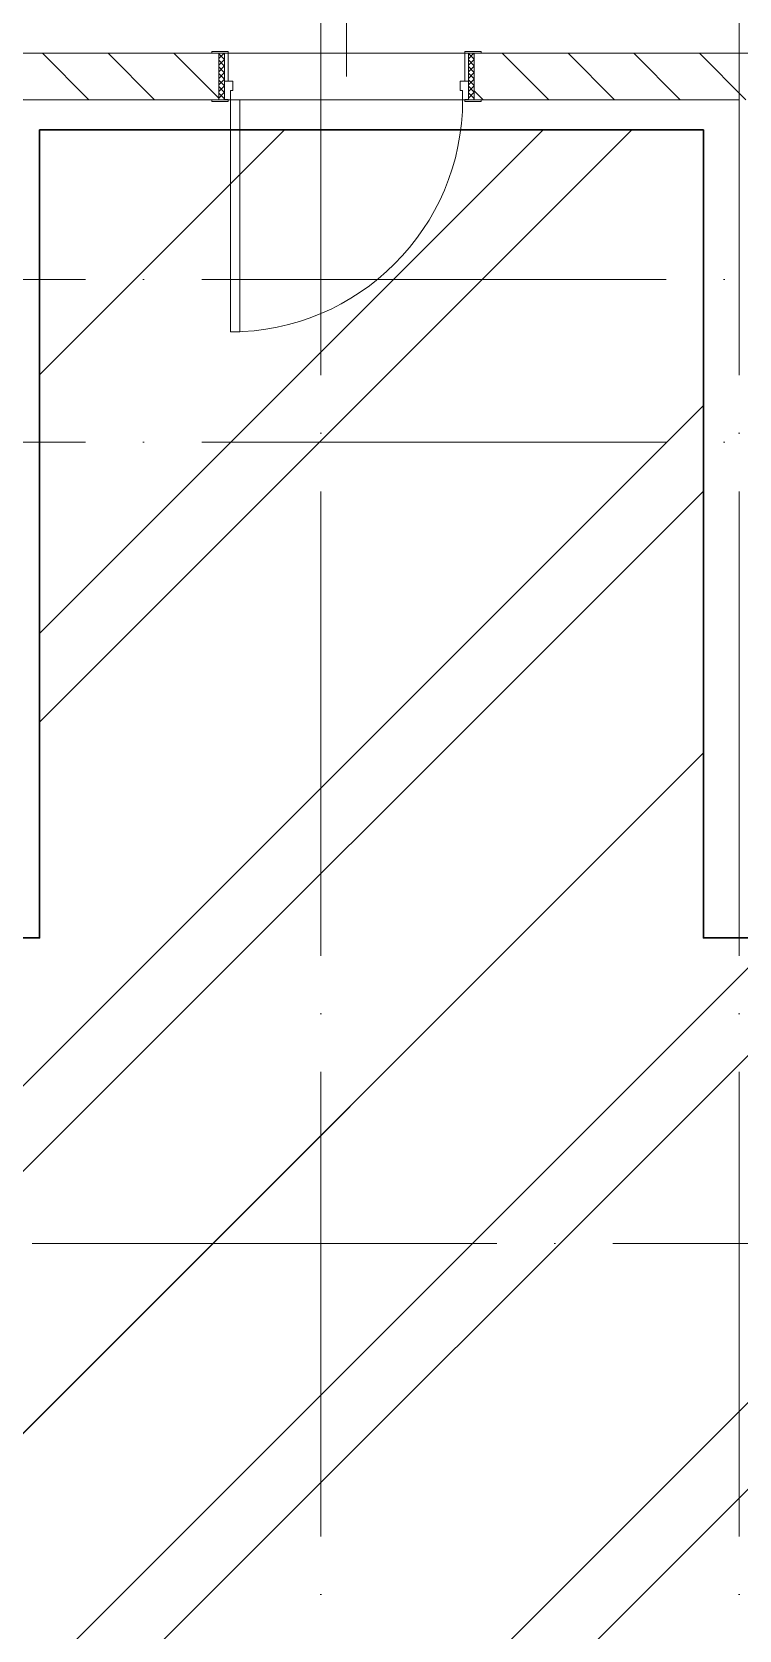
# Model space of a CAD drawing. Header units: millimetres. Extents: x -68946 to 690821, y -552984 to 293768.
# Drawn here: x 157509 to 160553, y -212696 to -205814 of the extents above; entities that cross this region are included whole.
import ezdxf

# ---------------------------------------------------------------- set-up
doc = ezdxf.new("R2010")
doc.units = ezdxf.units.MM
doc.linetypes.add('ADSK_Линия сетки', pattern=[2500, 2000, -250, 0, -250])
for name, color, linetype, lineweight in [('1.2) Стяжка 6 вып.', 30, 'Continuous', 30), ('1.3) Звуко-изол           6 вып.', 90, 'Continuous', 30), ('1.4) Стяжка 6 вып.', 30, 'Continuous', 30), ('A-DOOR-____-IDEN', 250, 'Continuous', 9), ('A-DOOR-____-MCUT', 250, 'Continuous', 5), ('A-DOOR-____-OTLN', 250, 'Continuous', 5), ('A-DOOR-FRAM-MCUT', 250, 'Continuous', 5), ('A-DOOR-FRAM-OTLN', 250, 'Continuous', 5), ('A-WALL-____-MCUT', 250, 'Continuous', 13), ('A-WALL-____-PATT', 250, 'Continuous', 13), ('I-WALL-____-OTLN', 250, 'Continuous', 9), ('S-GRID-____-OTLN', 250, 'Continuous', 9)]:
    doc.layers.add(name, color=color, linetype=linetype, lineweight=lineweight)

# ---------------------------------------------------------------- blocks, each defined once
blk = doc.blocks.new('Дверь_СКБ_1Ст_Внутренняя - Д-8л_1100x2100h_Комната инструктора-41874344-АР1_Маркировочный план 3 этажа секция 2_3')
at = {"layer": 'A-DOOR-____-OTLN'}
h = blk.add_hatch(dxfattribs=at)
h.set_pattern_fill('FP_9', color=256, style=0, pattern_type=2)
h.set_pattern_definition([(135, (1751.41, 164.685), (-14.14214, -14.14214), []), (225, (1751.41, 164.685), (14.14214, -14.14214), [])])
h.paths.add_polyline_path([(562.5, 100), (537.5, 100), (537.5, -100), (562.5, -100)])
at = {"layer": 'A-DOOR-FRAM-OTLN'}
h = blk.add_hatch(dxfattribs=at)
h.set_pattern_fill('FP_10', color=256, style=0, pattern_type=2)
h.set_pattern_definition([(45, (-371.384, 164.685), (-14.1421, 14.1421), []), (135, (-371.384, 164.685), (-14.1421, -14.1421), [])])
h.paths.add_polyline_path([(-537.5, 100), (-537.5, -100), (-512.5, -100), (-512.5, 100)])
at = {"layer": 'A-DOOR-____-MCUT'}
for p, q in [((512.5, 1100), (472.5, 1100)), ((472.5, 1100), (472.5, 100)), ((512.5, 100), (512.5, 1100)), ((472.5, 100), (512.5, 100))]:
    blk.add_line(p, q, dxfattribs=at)
at = {"layer": 'A-DOOR-____-OTLN'}
blk.add_arc((512.5, 100), 1000, 90, 180, dxfattribs=at)
at = {"layer": 'A-DOOR-FRAM-MCUT'}
for p, q in [((-497.5, 108), (-567.5, 108)), ((-567.5, 108), (-567.5, 100)), ((-567.5, 100), (-497.5, 100)), ((-512.5, 100), (-537.5, 100)), ((-537.5, 100), (-537.5, -100)), ((-487.5, 100), (-512.5, 100)), ((-512.5, 100), (-512.5, 20)), ((-512.5, -100), (-512.5, 100)), ((-497.5, 100), (-512.5, 100)), ((-512.5, 100), (-512.5, 99)), ((-512.5, 99), (-497.5, 99)), ((-497.5, 100), (-497.5, 108)), ((-497.5, 99), (-497.5, 100)), ((-487.5, 60), (-487.5, 100)), ((512.5, 100), (512.5, 60)), ((537.5, 100), (512.5, 100)), ((592.5, 108), (522.5, 108)), ((522.5, 108), (522.5, 100)), ((537.5, 100), (522.5, 100)), ((522.5, 100), (522.5, 99)), ((522.5, 100), (592.5, 100)), ((522.5, 99), (537.5, 99)), ((537.5, 20), (537.5, 100)), ((562.5, 100), (537.5, 100)), ((537.5, 100), (537.5, -100)), ((537.5, 99), (537.5, 100)), ((562.5, -100), (562.5, 100)), ((592.5, 100), (592.5, 108)), ((-512.5, 20), (-477.5, 20)), ((-497.5, 20), (-512.5, 20)), ((-512.5, 20), (-512.5, -100)), ((-497.5, -100), (-497.5, 20)), ((-477.5, 60), (-487.5, 60)), ((-477.5, 20), (-477.5, 60)), ((512.5, 60), (502.5, 60)), ((502.5, 60), (502.5, 20)), ((502.5, 20), (537.5, 20)), ((537.5, 20), (522.5, 20)), ((522.5, 20), (522.5, -100)), ((537.5, -100), (537.5, 20)), ((-497.5, -100), (-567.5, -100)), ((-567.5, -100), (-567.5, -108)), ((-567.5, -108), (-497.5, -108)), ((-537.5, -100), (-512.5, -100)), ((-512.5, -100), (-497.5, -100)), ((-497.5, -108), (-497.5, -100)), ((522.5, -100), (537.5, -100)), ((592.5, -100), (522.5, -100)), ((522.5, -100), (522.5, -108)), ((522.5, -108), (592.5, -108)), ((537.5, -100), (562.5, -100)), ((592.5, -108), (592.5, -100))]:
    blk.add_line(p, q, dxfattribs=at)

msp = doc.modelspace()

# ---------------------------------------------------------------- hatches: boundary and pattern name
at = {"layer": '1.2) Стяжка 6 вып.', "lineweight": 30}
h = msp.add_hatch(dxfattribs=at)
h.set_pattern_fill('ANSI31', color=256, scale=333)
h.paths.add_polyline_path([(160399.3995, -209715.6318), (160399.3995, -206236.2352), (157541.3288, -206236.2352), (157541.3288, -209715.6318), (146636.9124, -209715.6318), (146636.9124, -209654.7506), (137299.4799, -209654.7506), (137299.4799, -221743.9286), (146636.9124, -221743.9286), (146636.9124, -213063.0808), (164378.786, -213063.0808), (164378.786, -209715.6318)])
at = {"layer": '1.3) Звуко-изол           6 вып.', "lineweight": 30}
h = msp.add_hatch(dxfattribs=at)
h.set_pattern_fill('ANSI31', color=256, scale=500)
h.paths.add_polyline_path([(160399.3995, -209715.6318), (160399.3995, -206236.2352), (157541.3288, -206236.2352), (157541.3288, -209715.6318), (146636.9124, -209715.6318), (146636.9124, -209654.7506), (137299.4799, -209654.7506), (137299.4799, -221743.9286), (146636.9124, -221743.9286), (146636.9124, -213063.0808), (164378.786, -213063.0808), (164378.786, -209715.6318)])
at = {"layer": '1.4) Стяжка 6 вып.', "lineweight": 30}
h = msp.add_hatch(dxfattribs=at)
h.set_pattern_fill('ANSI32', color=256, scale=333)
h.paths.add_polyline_path([(160399.3995, -209715.6318), (160399.3995, -206236.2352), (157541.3288, -206236.2352), (157541.3288, -209715.6318), (146636.9124, -209715.6318), (146636.9124, -209654.7506), (137299.4799, -209654.7506), (137299.4799, -221743.9286), (146636.9124, -221743.9286), (146636.9124, -213063.0808), (164378.786, -213063.0808), (164378.786, -209715.6318)])
at = {"layer": 'A-WALL-____-PATT', "lineweight": 15}
h = msp.add_hatch(dxfattribs=at)
h.set_pattern_fill('FP_1', color=256, style=0, pattern_type=2)
h.set_pattern_definition([(135, (28052.9, -258555.93), (-141.42136, -141.42136), [])])
h.paths.add_polyline_path([(160752.8838, -206105.926), (164551.9057, -206105.926), (164551.9057, -205905.926), (159412.9057, -205905.926), (159412.9057, -206105.926), (160716.5295, -206105.926)])
h.paths.add_polyline_path([(157422.885, -206105.926), (158312.9057, -206105.926), (158312.9057, -205905.926), (157422.885, -205905.926), (157422.885, -206005.9289)])

# ---------------------------------------------------------------- linework, layer by layer
at = {"layer": '1.2) Стяжка 6 вып.', "lineweight": 30}
msp.add_lwpolyline([(146636.9124, -209715.6318), (146636.9124, -209654.7506), (137299.4799, -209654.7506), (137299.4799, -221743.9286), (146636.9124, -221743.9286), (146636.9124, -213063.0808), (164378.786, -213063.0808), (164378.786, -209715.6318), (160399.3995, -209715.6318), (160399.3995, -206236.2352), (157541.3288, -206236.2352), (157541.3288, -209715.6318)], close=True, dxfattribs=at)
at = {"layer": 'A-DOOR-____-IDEN'}
msp.add_line((158862.9057, -206005.926), (158862.9057, -205617.1911), dxfattribs=at)
at = {"layer": 'A-WALL-____-MCUT', "color": 7, "lineweight": 15}
for p, q in [((158282.9057, -205905.926), (157422.885, -205905.926)), ((164551.9057, -205905.926), (159442.9057, -205905.926)), ((157422.885, -206105.926), (158282.9057, -206105.926)), ((159442.9057, -206105.926), (160552.9067, -206105.926))]:
    msp.add_line(p, q, dxfattribs=at)
at = {"layer": 'I-WALL-____-OTLN', "lineweight": 15}
for p, q in [((158352.9057, -205905.926), (159372.9057, -205905.926)), ((159362.9057, -206105.926), (158402.9057, -206105.926))]:
    msp.add_line(p, q, dxfattribs=at)
at = {"layer": 'S-GRID-____-OTLN', "linetype": 'ADSK_Линия сетки'}
for p, q in [((158752.9057, -262294.7685), (158752.9057, -197353.9241)), ((160552.9057, -262294.7685), (160552.9057, -197353.9241)), ((93236.8325, -206880.9286), (181748.3453, -206880.9286)), ((93236.8325, -207580.9286), (184856.9445, -207580.9286)), ((184510.8783, -211030.9286), (127372.9057, -211030.9286))]:
    msp.add_line(p, q, dxfattribs=at)

# ---------------------------------------------------------------- block references
at = {"layer": 'A-DOOR-____-OTLN', "rotation": 180}
msp.add_blockref('Дверь_СКБ_1Ст_Внутренняя - Д-8л_1100x2100h_Комната инструктора-41874344-АР1_Маркировочный план 3 этажа секция 2_3', (158875.4057, -206005.926), dxfattribs=at)

doc.saveas('drawing.dxf')
